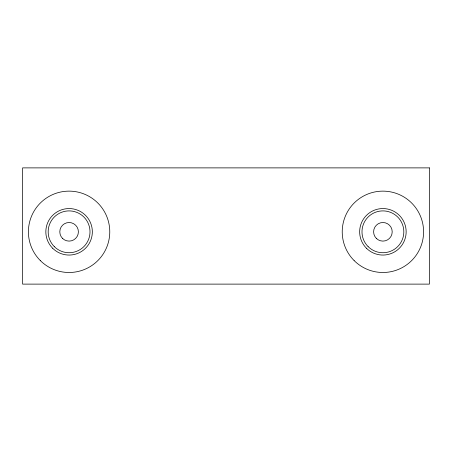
<?xml version="1.0" encoding="UTF-8"?>
<svg xmlns="http://www.w3.org/2000/svg" width="452" height="452" viewBox="0 0 452 452"><rect width="100%" height="100%" fill="white"/><g stroke="black" fill="none" stroke-linecap="round" stroke-linejoin="round"><path stroke-width="0.68" d="M429.4 167.884L22.6 167.884L22.6 284.116L429.4 284.116L429.4 167.884M52.652 248.25A23.244 23.244 0 0 0 91.547 237.825A23.244 23.244 0 0 0 63.077 209.355A23.244 23.244 0 0 0 52.652 248.25M354.142 260.578A40.68 40.68 0 0 0 422.202 242.34A40.68 40.68 0 0 0 372.38 192.518A40.68 40.68 0 0 0 354.142 260.578M366.47 248.25A23.244 23.244 0 0 0 405.359 237.825A23.244 23.244 0 0 0 376.889 209.355A23.244 23.244 0 0 0 366.47 248.25M368.114 246.606A20.922 20.922 0 0 0 403.116 237.227A20.922 20.922 0 0 0 377.493 211.604A20.922 20.922 0 0 0 368.114 246.606M376.335 238.385A9.3 9.3 0 0 0 391.89 234.221A9.3 9.3 0 0 0 380.499 222.83A9.3 9.3 0 0 0 376.335 238.385M40.324 260.578A40.68 40.68 0 0 0 108.384 242.34A40.68 40.68 0 0 0 58.562 192.518A40.68 40.68 0 0 0 40.324 260.578M54.296 246.606A20.922 20.922 0 0 0 89.298 237.227A20.922 20.922 0 0 0 63.675 211.604A20.922 20.922 0 0 0 54.296 246.606M62.517 238.385A9.3 9.3 0 0 0 78.072 234.221A9.3 9.3 0 0 0 66.687 222.83A9.3 9.3 0 0 0 62.517 238.385"/></g></svg>
